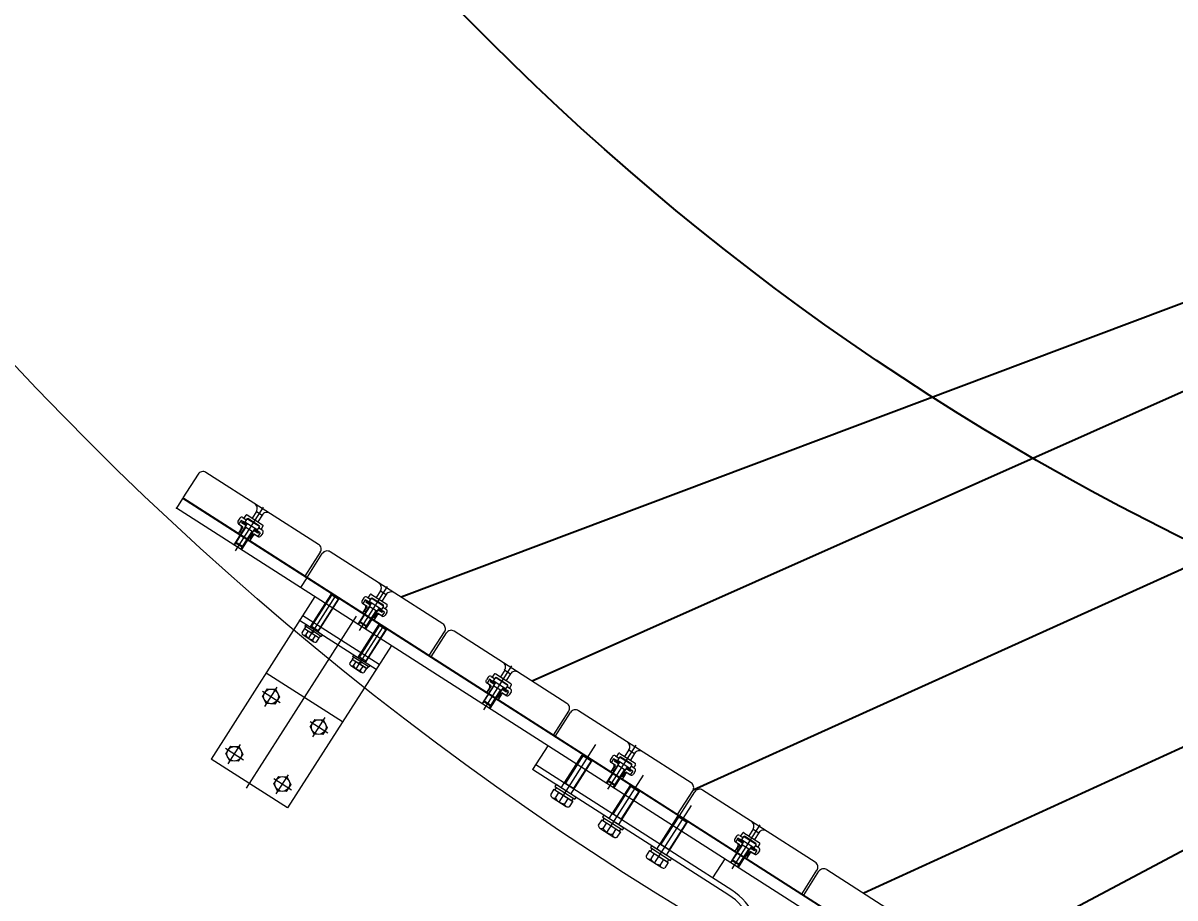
# Model space of a CAD drawing. Header units: millimetres. Extents: x -4562 to 17216, y -5211 to 6025.
# Drawn here: x -2039 to -1023, y -2381 to -1610 of the extents above; entities that cross this region are included whole.
import ezdxf
from ezdxf.lldxf.tags import DXFTag

# ---------------------------------------------------------------- set-up
doc = ezdxf.new("R2010")
doc.units = ezdxf.units.MM
for name, color, linetype in [('C', 1, 'CENTER'), ('cl', 2, 'CENTER'), ('D', 6, 'HIDDEN'), ('pl', 6, 'PHANTOM'), ('도면층7', 7, 'Continuous')]:
    doc.layers.add(name, color=color, linetype=linetype)
doc.styles.add('s', font='romans.shx', dxfattribs={"width": 0.75, "oblique": 10, "bigfont": 'whgtxt.shx'})
tags = doc.linetypes.add('CENTER', pattern=[50.8, 31.75, -6.35, 6.35, -6.35]).pattern_tags.tags
tags[10:11] = [DXFTag(74, 4), DXFTag(75, 0), DXFTag(340, '0'), DXFTag(46, 1.0), DXFTag(50, 0.0), DXFTag(44, 0.0), DXFTag(45, 0.0)]
tags[8:9] = [DXFTag(74, 4), DXFTag(75, 0), DXFTag(340, '0'), DXFTag(46, 1.0), DXFTag(50, 0.0), DXFTag(44, 0.0), DXFTag(45, 0.0)]
tags[6:7] = [DXFTag(74, 4), DXFTag(75, 0), DXFTag(340, '0'), DXFTag(46, 1.0), DXFTag(50, 0.0), DXFTag(44, 0.0), DXFTag(45, 0.0)]
tags[4:5] = [DXFTag(74, 4), DXFTag(75, 0), DXFTag(340, '0'), DXFTag(46, 1.0), DXFTag(50, 0.0), DXFTag(44, 0.0), DXFTag(45, 0.0)]
tags = doc.linetypes.add('HIDDEN', pattern=[3, 2, -1]).pattern_tags.tags
tags[6:7] = [DXFTag(74, 4), DXFTag(75, 0), DXFTag(340, '0'), DXFTag(46, 1.0), DXFTag(50, 0.0), DXFTag(44, 0.0), DXFTag(45, 0.0)]
tags[4:5] = [DXFTag(74, 4), DXFTag(75, 0), DXFTag(340, '0'), DXFTag(46, 1.0), DXFTag(50, 0.0), DXFTag(44, 0.0), DXFTag(45, 0.0)]
tags = doc.linetypes.add('PHANTOM', pattern=[17.5, 10, -1.5, 1.5, -1.5, 1.5, -1.5]).pattern_tags.tags
tags[14:15] = [DXFTag(74, 4), DXFTag(75, 0), DXFTag(340, '0'), DXFTag(46, 1.0), DXFTag(50, 0.0), DXFTag(44, 0.0), DXFTag(45, 0.0)]
tags[12:13] = [DXFTag(74, 4), DXFTag(75, 0), DXFTag(340, '0'), DXFTag(46, 1.0), DXFTag(50, 0.0), DXFTag(44, 0.0), DXFTag(45, 0.0)]
tags[10:11] = [DXFTag(74, 4), DXFTag(75, 0), DXFTag(340, '0'), DXFTag(46, 1.0), DXFTag(50, 0.0), DXFTag(44, 0.0), DXFTag(45, 0.0)]
tags[8:9] = [DXFTag(74, 4), DXFTag(75, 0), DXFTag(340, '0'), DXFTag(46, 1.0), DXFTag(50, 0.0), DXFTag(44, 0.0), DXFTag(45, 0.0)]
tags[6:7] = [DXFTag(74, 4), DXFTag(75, 0), DXFTag(340, '0'), DXFTag(46, 1.0), DXFTag(50, 0.0), DXFTag(44, 0.0), DXFTag(45, 0.0)]
tags[4:5] = [DXFTag(74, 4), DXFTag(75, 0), DXFTag(340, '0'), DXFTag(46, 1.0), DXFTag(50, 0.0), DXFTag(44, 0.0), DXFTag(45, 0.0)]
doc.dimstyles.new('AM_ISO$2', dxfattribs={"dimtxt": 3, "dimasz": 2.5, "dimexe": 1, "dimexo": 1, "dimgap": 1, "dimtad": 1, "dimdsep": 46, "dimtxsty": 's', "dimcen": 0, "dimclrd": 4, "dimclre": 4, "dimclrt": 3, "dimazin": 2, "dimtp": 0.1, "dimtm": 0.1, "dimtfac": 0.71, "dimtmove": 0, "dimatfit": 3, "dimfxl": 1, "dimlwd": 25, "dimlwe": 25, "dimarcsym": 0})

# ---------------------------------------------------------------- blocks, each defined once
blk = doc.blocks.new('NBI-shield')
at = {"color": 2, "linetype": 'Continuous', "lineweight": 0}
for p, q in [((-1884.4, -2007.4), (-1897.8, -2028.4)), ((-1778.1, -2069.4), (-1877.5, -2005.8)), ((-1898.1, -2028.9), (-1903.5, -2037.3)), ((-1137.4, -2515.4), (-1898.1, -2028.9)), ((-1135.4, -2516), (-1897.8, -2028.4)), ((-1142.8, -2523.8), (-1903.5, -2037.3)), ((-1790, -2097.4), (-1776.5, -2076.3)), ((-1788.3, -2098.5), (-1774.9, -2077.4)), ((-1668.5, -2139.5), (-1767.9, -2075.9)), ((-1788.6, -2098.9), (-1794, -2107.3)), ((-1781.3, -2115.4), (-1872.9, -2258.6)), ((-1724.7, -2175.3), (-1792.1, -2132.2)), ((-1727.4, -2179.6), (-1794.8, -2136.5)), ((-1680.5, -2167.4), (-1667, -2146.4)), ((-1678.8, -2168.5), (-1665.3, -2147.4)), ((-1559, -2209.5), (-1658.4, -2145.9)), ((-1713.9, -2158.5), (-1805.5, -2301.7)), ((-1757.1, -2225.9), (-1824.4, -2182.8)), ((-1823.6, -2196.8), (-1827.6, -2203.1)), ((-1824.2, -2209.7), (-1827.6, -2203.1)), ((-1823.6, -2196.8), (-1816.1, -2197.1)), ((-1812.6, -2203.8), (-1816.7, -2210.1)), ((-1816.1, -2197.1), (-1812.6, -2203.8)), ((-1816.7, -2210.1), (-1824.2, -2209.7)), ((-1781.5, -2223.7), (-1785.5, -2230)), ((-1781.5, -2223.7), (-1774, -2224)), ((-1774, -2224), (-1770.5, -2230.7)), ((-1571, -2237.5), (-1557.5, -2216.4)), ((-1569.3, -2238.6), (-1555.8, -2217.5)), ((-1449.5, -2279.5), (-1548.9, -2216)), ((-1782, -2236.7), (-1785.5, -2230)), ((-1770.5, -2230.7), (-1774.5, -2237)), ((-1774.5, -2237), (-1782, -2236.7)), ((-1855.9, -2247.3), (-1859.9, -2253.6)), ((-1856.5, -2260.3), (-1859.9, -2253.6)), ((-1855.9, -2247.3), (-1848.4, -2247.6)), ((-1845, -2254.3), (-1849, -2260.6)), ((-1848.4, -2247.6), (-1845, -2254.3)), ((-1575.8, -2246.9), (-1589.3, -2267.9)), ((-1805.5, -2301.7), (-1872.9, -2258.6)), ((-1849, -2260.6), (-1856.5, -2260.3)), ((-1413.7, -2374.3), (-1586.6, -2263.7)), ((-1813.6, -2273.9), (-1817.6, -2280.2)), ((-1813.6, -2273.9), (-1806.1, -2274.3)), ((-1806.1, -2274.3), (-1802.6, -2280.9)), ((-1416.4, -2378.5), (-1589.3, -2267.9)), ((-1814.2, -2286.9), (-1817.6, -2280.2)), ((-1802.6, -2280.9), (-1806.7, -2287.2)), ((-1570.5, -2285.3), (-1573.5, -2290.1)), ((-1570.5, -2285.3), (-1553.9, -2295.8)), ((-1568.6, -2281.1), (-1569.7, -2282.8)), ((-1569.7, -2282.8), (-1552, -2294.1)), ((-1568.3, -2283.7), (-1569.6, -2285.8)), ((-1569.6, -2285.8), (-1554.8, -2295.3)), ((-1550.9, -2292.4), (-1568.6, -2281.1)), ((-1340, -2349.6), (-1439.4, -2286)), ((-1806.7, -2287.2), (-1814.2, -2286.9)), ((-1572.2, -2292.5), (-1559.8, -2300.4)), ((-1566.3, -2287.9), (-1569.4, -2292.7)), ((-1558.1, -2293.2), (-1561.2, -2298)), ((-1553.9, -2295.8), (-1557, -2300.7)), ((-1554.8, -2295.3), (-1553.4, -2293.2)), ((-1552, -2294.1), (-1550.9, -2292.4)), ((-1461.5, -2307.5), (-1448, -2286.5)), ((-1459.8, -2308.6), (-1446.3, -2287.5)), ((-1528.3, -2312.2), (-1531.4, -2317)), ((-1528.3, -2312.2), (-1511.8, -2322.8)), ((-1526.5, -2308.1), (-1527.6, -2309.7)), ((-1527.6, -2309.7), (-1509.9, -2321.1)), ((-1526.1, -2310.7), (-1527.5, -2312.8)), ((-1527.5, -2312.8), (-1512.7, -2322.2)), ((-1524.2, -2314.9), (-1527.3, -2319.7)), ((-1508.8, -2319.4), (-1526.5, -2308.1)), ((-1530, -2319.4), (-1517.7, -2327.4)), ((-1515.9, -2320.1), (-1519, -2325)), ((-1511.8, -2322.8), (-1514.9, -2327.6)), ((-1512.7, -2322.2), (-1511.3, -2320.1)), ((-1509.9, -2321.1), (-1508.8, -2319.4)), ((-1484.4, -2335), (-1485.4, -2336.7)), ((-1485.4, -2336.7), (-1467.8, -2348)), ((-1466.7, -2346.3), (-1484.4, -2335)), ((-1486.2, -2339.2), (-1489.3, -2344)), ((-1487.9, -2346.4), (-1475.5, -2354.3)), ((-1486.2, -2339.2), (-1469.7, -2349.7)), ((-1484, -2337.6), (-1485.4, -2339.7)), ((-1485.4, -2339.7), (-1470.5, -2349.2)), ((-1482.1, -2341.8), (-1485.2, -2346.6)), ((-1467.8, -2348), (-1466.7, -2346.3)), ((-1419.9, -2346.5), (-1430.7, -2363.4)), ((-1473.8, -2347.1), (-1476.9, -2351.9)), ((-1469.7, -2349.7), (-1472.8, -2354.5)), ((-1470.5, -2349.2), (-1469.2, -2347.1)), ((-1351.9, -2377.6), (-1338.5, -2356.5)), ((-1329.9, -2356.1), (-1230.5, -2419.6)), ((-1350.2, -2378.6), (-1336.8, -2357.6))]:
    blk.add_line(p, q, dxfattribs=at)
at = {"color": 2, "linetype": 'CENTER', "lineweight": 0}
for p, q in [((-1827, -2036.4), (-1851.7, -2075.1)), ((-1717.5, -2106.4), (-1742.2, -2145.2)), ((-1787.1, -2152.2), (-1763.3, -2115.1)), ((-1745, -2132.7), (-1841.9, -2284.4)), ((-1745, -2179.1), (-1721.2, -2142)), ((-1607.9, -2176.5), (-1632.7, -2215.2)), ((-1827.7, -2198.6), (-1812, -2208.6)), ((-1814.9, -2195.2), (-1825.7, -2212.2)), ((-1772.7, -2222.1), (-1783.6, -2239.1)), ((-1785.6, -2225.5), (-1769.9, -2235.6)), ((-1860.1, -2249.1), (-1844.3, -2259.2)), ((-1847.2, -2245.8), (-1858.1, -2262.7)), ((-1566, -2296.5), (-1533.6, -2245.8)), ((-1498.4, -2246.5), (-1523.2, -2285.2)), ((-1817.7, -2275.7), (-1802, -2285.8)), ((-1804.9, -2272.4), (-1815.7, -2289.4)), ((-1523.8, -2323.4), (-1491.4, -2272.7)), ((-1481.7, -2350.3), (-1449.3, -2299.7)), ((-1388.9, -2316.6), (-1413.7, -2355.3))]:
    blk.add_line(p, q, dxfattribs=at)
at = {"color": 2, "linetype": 'HIDDEN', "lineweight": 0}
for p, q in [((-1833, -2040.2), (-1836.8, -2046.1)), ((-1833, -2040.2), (-1827.9, -2043.5)), ((-1841, -2051), (-1853, -2069.6)), ((-1847.6, -2046.3), (-1849.2, -2048.9)), ((-1846.4, -2048.3), (-1848.6, -2051.6)), ((-1844.8, -2054.1), (-1848.6, -2051.6)), ((-1846.5, -2053), (-1848.6, -2051.6)), ((-1845.2, -2049.1), (-1846.4, -2048.3)), ((-1845.2, -2049.1), (-1846, -2050.3)), ((-1842.2, -2052.8), (-1846, -2050.3)), ((-1845, -2049.7), (-1845.4, -2050.2)), ((-1842.3, -2052.7), (-1845.4, -2050.2)), ((-1845, -2049.7), (-1844.7, -2049.2)), ((-1842, -2052.2), (-1845, -2049.7)), ((-1841.5, -2051.4), (-1845, -2049.7)), ((-1844.8, -2045.7), (-1841.9, -2047.6)), ((-1841.2, -2050.9), (-1844.7, -2049.2)), ((-1842.3, -2043.7), (-1844, -2046.3)), ((-1841.3, -2046.7), (-1843.2, -2049.6)), ((-1832.2, -2056.6), (-1843.2, -2049.6)), ((-1832.2, -2056.6), (-1843.2, -2049.6)), ((-1843.1, -2052.2), (-1843, -2052.2)), ((-1842, -2052.2), (-1842.3, -2052.7)), ((-1841.9, -2052.2), (-1842, -2052.2)), ((-1841.5, -2051.4), (-1841.1, -2050.9)), ((-1841.4, -2051.5), (-1841.5, -2051.4)), ((-1841.3, -2046.7), (-1840.6, -2046.5)), ((-1830.3, -2053.7), (-1841.3, -2046.7)), ((-1841.1, -2051), (-1841.2, -2050.9)), ((-1841, -2043.4), (-1827.5, -2052.1)), ((-1830.5, -2053), (-1840.6, -2046.5)), ((-1827.9, -2043.5), (-1831.7, -2049.4)), ((-1852.4, -2069.9), (-1842.4, -2054.3)), ((-1846.3, -2055.5), (-1849, -2059.7)), ((-1844.8, -2054.1), (-1847.5, -2058.3)), ((-1846.2, -2059.1), (-1847.5, -2058.3)), ((-1846.7, -2073.6), (-1836.7, -2057.9)), ((-1834.3, -2055.3), (-1846.2, -2073.9)), ((-1842.4, -2054.3), (-1842.6, -2053.4)), ((-1836.7, -2057.9), (-1842.4, -2054.3)), ((-1842.2, -2052.7), (-1842.3, -2052.7)), ((-1836.2, -2061.9), (-1838.9, -2066.1)), ((-1838.2, -2064.2), (-1835.5, -2060)), ((-1835.9, -2057.7), (-1836.7, -2057.9)), ((-1835.3, -2057.1), (-1835.5, -2057.1)), ((-1831.7, -2062.4), (-1835.5, -2060)), ((-1835, -2056.6), (-1835.4, -2057.1)), ((-1831.6, -2059.5), (-1835.4, -2057.1)), ((-1835.3, -2057.1), (-1831.8, -2058.9)), ((-1835, -2056.6), (-1835.1, -2056.5)), ((-1835, -2056.6), (-1831.5, -2058.3)), ((-1834.6, -2055.8), (-1834.2, -2055.3)), ((-1834.6, -2055.8), (-1834.6, -2055.8)), ((-1834.6, -2055.8), (-1831.5, -2058.3)), ((-1834.6, -2057.6), (-1834.5, -2057.7)), ((-1834.2, -2055.4), (-1834.3, -2055.3)), ((-1834.2, -2055.4), (-1831.1, -2057.9)), ((-1833.8, -2061.1), (-1831.7, -2062.4)), ((-1830.3, -2053.7), (-1832.2, -2056.6)), ((-1831.5, -2058.3), (-1831.8, -2058.9)), ((-1829.6, -2059), (-1831.7, -2062.4)), ((-1830.8, -2058.2), (-1831.6, -2059.5)), ((-1831.5, -2058.3), (-1831.1, -2057.9)), ((-1830.9, -2054.6), (-1828, -2056.5)), ((-1829.6, -2059), (-1830.8, -2058.2)), ((-1830.3, -2053.7), (-1830.5, -2053)), ((-1827.4, -2059.3), (-1829, -2061.8)), ((-1827.2, -2053.4), (-1828.8, -2056)), ((-1844.7, -2071.6), (-1851.5, -2067.3)), ((-1851.3, -2068.2), (-1851.5, -2067.3)), ((-1845.6, -2071.8), (-1851.3, -2068.2)), ((-1845.6, -2071.8), (-1851.3, -2068.2)), ((-1844.7, -2071.6), (-1845.6, -2071.8)), ((-1838.2, -2064.2), (-1839.5, -2063.4)), ((-1766.2, -2113.2), (-1784.3, -2141.5)), ((-1767, -2113.4), (-1766.2, -2113.2)), ((-1766.2, -2113.2), (-1760.5, -2116.9)), ((-1723.5, -2110.3), (-1727.2, -2116.2)), ((-1723.5, -2110.3), (-1718.4, -2113.5)), ((-1785.5, -2142.4), (-1767, -2113.4)), ((-1778.8, -2146.7), (-1760.3, -2117.7)), ((-1760.5, -2116.9), (-1778.6, -2145.2)), ((-1767, -2113.4), (-1760.3, -2117.7)), ((-1760.5, -2116.9), (-1760.3, -2117.7)), ((-1731.5, -2121), (-1743.4, -2139.6)), ((-1738.1, -2116.4), (-1739.7, -2118.9)), ((-1736.9, -2118.3), (-1739.1, -2121.7)), ((-1737, -2123), (-1739.1, -2121.7)), ((-1735.3, -2124.1), (-1739.1, -2121.7)), ((-1735.6, -2119.1), (-1736.9, -2118.3)), ((-1735.6, -2119.1), (-1736.5, -2120.4)), ((-1732.7, -2122.8), (-1736.5, -2120.4)), ((-1735.5, -2119.7), (-1735.9, -2120.2)), ((-1732.8, -2122.7), (-1735.9, -2120.2)), ((-1735.5, -2119.7), (-1735.2, -2119.2)), ((-1732.4, -2122.2), (-1735.5, -2119.7)), ((-1732, -2121.5), (-1735.5, -2119.7)), ((-1735.3, -2115.8), (-1732.3, -2117.7)), ((-1731.7, -2120.9), (-1735.2, -2119.2)), ((-1732.8, -2113.8), (-1734.4, -2116.3)), ((-1731.7, -2116.7), (-1733.6, -2119.7)), ((-1722.7, -2126.7), (-1733.6, -2119.7)), ((-1722.7, -2126.7), (-1733.6, -2119.7)), ((-1733.6, -2122.2), (-1733.5, -2122.3)), ((-1732.9, -2124.3), (-1733.1, -2123.4)), ((-1732.4, -2122.2), (-1732.8, -2122.7)), ((-1732.7, -2122.8), (-1732.8, -2122.7)), ((-1732.4, -2122.3), (-1732.4, -2122.2)), ((-1732, -2121.5), (-1731.6, -2121)), ((-1731.9, -2121.5), (-1732, -2121.5)), ((-1731.7, -2116.7), (-1731.1, -2116.6)), ((-1720.8, -2123.7), (-1731.7, -2116.7)), ((-1731.5, -2121), (-1731.7, -2120.9)), ((-1731.4, -2113.5), (-1718, -2122.1)), ((-1720.9, -2123), (-1731.1, -2116.6)), ((-1718.4, -2113.5), (-1722.2, -2119.4)), ((-1720.8, -2123.7), (-1720.9, -2123)), ((-1717.7, -2123.5), (-1719.3, -2126)), ((-1742.9, -2140), (-1732.9, -2124.3)), ((-1736.8, -2125.5), (-1739.5, -2129.7)), ((-1735.3, -2124.1), (-1738, -2128.3)), ((-1736.7, -2129.1), (-1738, -2128.3)), ((-1737.2, -2143.6), (-1727.2, -2127.9)), ((-1724.8, -2125.3), (-1736.7, -2144)), ((-1727.2, -2127.9), (-1732.9, -2124.3)), ((-1728.7, -2134.2), (-1730, -2133.4)), ((-1726.7, -2132), (-1729.4, -2136.2)), ((-1728.7, -2134.2), (-1726, -2130)), ((-1726.3, -2127.8), (-1727.2, -2127.9)), ((-1722.2, -2132.4), (-1726, -2130)), ((-1725.5, -2126.6), (-1725.9, -2127.1)), ((-1725.8, -2127.2), (-1725.9, -2127.1)), ((-1722.1, -2129.5), (-1725.9, -2127.1)), ((-1725.8, -2127.2), (-1722.2, -2128.9)), ((-1725.5, -2126.6), (-1725.6, -2126.6)), ((-1725.5, -2126.6), (-1722, -2128.4)), ((-1725, -2125.9), (-1725.1, -2125.8)), ((-1725.1, -2127.6), (-1725, -2127.7)), ((-1725, -2125.9), (-1724.7, -2125.4)), ((-1725, -2125.9), (-1722, -2128.4)), ((-1724.7, -2125.4), (-1724.8, -2125.3)), ((-1724.7, -2125.4), (-1721.6, -2127.9)), ((-1724.3, -2131.1), (-1722.2, -2132.4)), ((-1720.8, -2123.7), (-1722.7, -2126.7)), ((-1722, -2128.4), (-1722.3, -2128.9)), ((-1720.1, -2129.1), (-1722.2, -2132.4)), ((-1721.3, -2128.3), (-1722.1, -2129.5)), ((-1722, -2128.4), (-1721.6, -2127.9)), ((-1721.4, -2124.7), (-1718.4, -2126.5)), ((-1720.1, -2129.1), (-1721.3, -2128.3)), ((-1717.8, -2129.3), (-1719.4, -2131.8)), ((-1790.4, -2143.5), (-1792.9, -2147.3)), ((-1789.5, -2141.7), (-1790.6, -2143.4)), ((-1790.6, -2143.4), (-1777.6, -2151.7)), ((-1789.3, -2140), (-1790.2, -2141.3)), ((-1789.5, -2141.7), (-1790.2, -2141.3)), ((-1776.6, -2150), (-1789.5, -2141.7)), ((-1775, -2149.1), (-1789.3, -2140)), ((-1785.1, -2141.7), (-1784.3, -2141.5)), ((-1784.3, -2141.5), (-1778.6, -2145.2)), ((-1743.4, -2169.3), (-1724.9, -2140.4)), ((-1724, -2140.2), (-1742.1, -2168.5)), ((-1735.2, -2141.7), (-1742, -2137.3)), ((-1741.8, -2138.2), (-1742, -2137.3)), ((-1736.1, -2141.8), (-1741.8, -2138.2)), ((-1736.1, -2141.8), (-1741.8, -2138.2)), ((-1735.2, -2141.7), (-1736.1, -2141.8)), ((-1724.9, -2140.4), (-1724, -2140.2)), ((-1724.9, -2140.4), (-1718.2, -2144.7)), ((-1724, -2140.2), (-1718.4, -2143.8)), ((-1791.8, -2149.2), (-1782.3, -2155.2)), ((-1787.3, -2145.6), (-1789.7, -2149.4)), ((-1789.6, -2144.1), (-1778.6, -2151.1)), ((-1789.6, -2144.1), (-1778.6, -2151.1)), ((-1785.1, -2146.9), (-1783, -2145.9)), ((-1784.1, -2147.6), (-1782, -2146.5)), ((-1781, -2149.6), (-1783.4, -2153.4)), ((-1777.8, -2151.6), (-1780.2, -2155.4)), ((-1778.6, -2145.2), (-1778.4, -2146)), ((-1776.6, -2150), (-1777.6, -2151.7)), ((-1776.6, -2150), (-1775.9, -2150.5)), ((-1775, -2149.1), (-1775.9, -2150.5)), ((-1736.7, -2173.6), (-1718.2, -2144.7)), ((-1718.4, -2143.8), (-1736.5, -2172.1)), ((-1718.4, -2143.8), (-1718.2, -2144.7)), ((-1748.3, -2170.5), (-1750.7, -2174.3)), ((-1747.4, -2168.7), (-1748.5, -2170.4)), ((-1748.5, -2170.4), (-1735.5, -2178.7)), ((-1747.2, -2166.9), (-1748.1, -2168.2)), ((-1747.4, -2168.7), (-1748.1, -2168.2)), ((-1745.2, -2172.5), (-1747.6, -2176.3)), ((-1747.5, -2171), (-1736.5, -2178)), ((-1747.5, -2171), (-1736.5, -2178)), ((-1734.4, -2177), (-1747.4, -2168.7)), ((-1732.9, -2176.1), (-1747.2, -2166.9)), ((-1743, -2168.7), (-1742.1, -2168.5)), ((-1743, -2173.9), (-1740.9, -2172.8)), ((-1742.1, -2168.5), (-1736.5, -2172.1)), ((-1742, -2174.5), (-1739.9, -2173.5)), ((-1736.5, -2172.1), (-1736.3, -2173)), ((-1749.7, -2176.1), (-1740.2, -2182.2)), ((-1738.8, -2176.5), (-1741.3, -2180.3)), ((-1735.7, -2178.6), (-1738.1, -2182.4)), ((-1734.4, -2177), (-1735.5, -2178.7)), ((-1734.4, -2177), (-1733.8, -2177.4)), ((-1732.9, -2176.1), (-1733.8, -2177.4)), ((-1623.3, -2183.8), (-1624.9, -2186.3)), ((-1621.9, -2183.5), (-1608.5, -2192.1)), ((-1613.9, -2180.3), (-1617.7, -2186.2)), ((-1613.9, -2180.3), (-1608.9, -2183.5)), ((-1608.9, -2183.5), (-1612.7, -2189.4)), ((-1622, -2191.1), (-1633.9, -2209.7)), ((-1633.4, -2210), (-1623.4, -2194.3)), ((-1628.5, -2186.4), (-1630.1, -2188.9)), ((-1627.4, -2188.3), (-1629.5, -2191.7)), ((-1627.4, -2193.1), (-1629.5, -2191.7)), ((-1625.8, -2194.1), (-1629.5, -2191.7)), ((-1625.8, -2194.1), (-1628.4, -2198.3)), ((-1626.1, -2189.1), (-1627.4, -2188.3)), ((-1626.1, -2189.1), (-1626.9, -2190.4)), ((-1623.1, -2192.8), (-1626.9, -2190.4)), ((-1626, -2189.8), (-1626.3, -2190.2)), ((-1623.3, -2192.7), (-1626.3, -2190.2)), ((-1626, -2189.8), (-1625.7, -2189.2)), ((-1622.9, -2192.3), (-1626, -2189.8)), ((-1622.4, -2191.5), (-1626, -2189.8)), ((-1625.8, -2185.8), (-1622.8, -2187.7)), ((-1622.1, -2191), (-1625.7, -2189.2)), ((-1622.2, -2186.8), (-1624.1, -2189.7)), ((-1613.2, -2196.7), (-1624.1, -2189.7)), ((-1613.2, -2196.7), (-1624.1, -2189.7)), ((-1624.1, -2192.2), (-1624, -2192.3)), ((-1623.4, -2194.3), (-1623.6, -2193.5)), ((-1617.7, -2198), (-1623.4, -2194.3)), ((-1623.2, -2192.8), (-1623.3, -2192.7)), ((-1622.9, -2192.3), (-1623.2, -2192.8)), ((-1622.8, -2192.3), (-1622.9, -2192.3)), ((-1622.4, -2191.5), (-1622.1, -2191)), ((-1622.3, -2191.6), (-1622.4, -2191.5)), ((-1622.2, -2186.8), (-1621.5, -2186.6)), ((-1611.3, -2193.8), (-1622.2, -2186.8)), ((-1622, -2191.1), (-1622.1, -2191)), ((-1611.4, -2193.1), (-1621.5, -2186.6)), ((-1611.3, -2193.8), (-1613.2, -2196.7)), ((-1611.3, -2193.8), (-1611.4, -2193.1)), ((-1608.1, -2193.5), (-1609.8, -2196)), ((-1627.2, -2195.5), (-1629.9, -2199.8)), ((-1627.2, -2199.2), (-1628.4, -2198.3)), ((-1627.7, -2213.7), (-1617.7, -2198)), ((-1615.3, -2195.4), (-1627.2, -2214)), ((-1619.2, -2204.3), (-1620.4, -2203.5)), ((-1617.1, -2202), (-1619.8, -2206.2)), ((-1619.2, -2204.3), (-1616.5, -2200.1)), ((-1616.8, -2197.8), (-1617.7, -2198)), ((-1612.7, -2202.5), (-1616.5, -2200.1)), ((-1616.3, -2197.2), (-1616.4, -2197.1)), ((-1612.6, -2199.6), (-1616.4, -2197.1)), ((-1616, -2196.7), (-1616.3, -2197.2)), ((-1616.3, -2197.2), (-1612.7, -2199)), ((-1616, -2196.7), (-1616.1, -2196.6)), ((-1616, -2196.7), (-1612.5, -2198.4)), ((-1615.5, -2195.9), (-1615.6, -2195.9)), ((-1615.6, -2197.7), (-1615.5, -2197.7)), ((-1615.5, -2195.9), (-1615.2, -2195.4)), ((-1615.5, -2195.9), (-1612.5, -2198.4)), ((-1615.2, -2195.4), (-1615.3, -2195.4)), ((-1615.2, -2195.4), (-1612.1, -2197.9)), ((-1614.8, -2201.1), (-1612.7, -2202.5)), ((-1612.5, -2198.4), (-1612.7, -2198.9)), ((-1610.5, -2199.1), (-1612.7, -2202.5)), ((-1611.8, -2198.3), (-1612.6, -2199.6)), ((-1612.5, -2198.4), (-1612.1, -2197.9)), ((-1611.9, -2194.7), (-1608.9, -2196.6)), ((-1610.5, -2199.1), (-1611.8, -2198.3)), ((-1608.3, -2199.3), (-1609.9, -2201.9)), ((-1625.7, -2211.7), (-1632.4, -2207.4)), ((-1632.3, -2208.2), (-1632.4, -2207.4)), ((-1626.6, -2211.9), (-1632.3, -2208.2)), ((-1625.7, -2211.7), (-1626.6, -2211.9)), ((-1564, -2284.1), (-1545.5, -2255.2)), ((-1544.5, -2255), (-1560.4, -2279.9)), ((-1545.5, -2255.2), (-1544.5, -2255)), ((-1545.5, -2255.2), (-1537.1, -2260.6)), ((-1544.5, -2255), (-1537.3, -2259.6)), ((-1513.8, -2253.9), (-1515.4, -2256.4)), ((-1512.4, -2253.6), (-1498.9, -2262.2)), ((-1504.4, -2250.4), (-1508.2, -2256.3)), ((-1504.4, -2250.4), (-1499.4, -2253.6)), ((-1499.4, -2253.6), (-1503.1, -2259.5)), ((-1555.6, -2289.5), (-1537.1, -2260.6)), ((-1537.3, -2259.6), (-1553.2, -2284.4)), ((-1537.3, -2259.6), (-1537.1, -2260.6)), ((-1512.5, -2261.1), (-1524.4, -2279.7)), ((-1523.9, -2280.1), (-1513.8, -2264.4)), ((-1519, -2256.5), (-1520.6, -2259)), ((-1517.7, -2265.6), (-1520.4, -2269.8)), ((-1517.9, -2258.4), (-1520, -2261.7)), ((-1517.9, -2263.1), (-1520, -2261.7)), ((-1516.2, -2264.2), (-1520, -2261.7)), ((-1516.2, -2264.2), (-1518.9, -2268.4)), ((-1516.6, -2259.2), (-1517.9, -2258.4)), ((-1505.8, -2265.4), (-1517.7, -2284)), ((-1516.6, -2259.2), (-1517.4, -2260.4)), ((-1513.6, -2262.9), (-1517.4, -2260.4)), ((-1516.4, -2259.8), (-1516.8, -2260.3)), ((-1513.8, -2262.8), (-1516.8, -2260.3)), ((-1516.4, -2259.8), (-1516.2, -2259.3)), ((-1513.4, -2262.3), (-1516.4, -2259.8)), ((-1512.9, -2261.5), (-1516.4, -2259.8)), ((-1516.3, -2255.8), (-1513.3, -2257.7)), ((-1512.6, -2261), (-1516.2, -2259.3)), ((-1512.7, -2256.8), (-1514.6, -2259.8)), ((-1503.6, -2266.8), (-1514.6, -2259.8)), ((-1503.6, -2266.8), (-1514.6, -2259.8)), ((-1514.5, -2262.3), (-1514.5, -2262.3)), ((-1513.8, -2264.4), (-1514, -2263.5)), ((-1513.6, -2262.9), (-1513.8, -2262.8)), ((-1508.2, -2268), (-1513.8, -2264.4)), ((-1513.4, -2262.3), (-1513.7, -2262.8)), ((-1513.3, -2262.4), (-1513.4, -2262.3)), ((-1512.9, -2261.5), (-1512.6, -2261)), ((-1512.8, -2261.6), (-1512.9, -2261.5)), ((-1512.7, -2256.8), (-1512, -2256.7)), ((-1501.8, -2263.8), (-1512.7, -2256.8)), ((-1512.5, -2261.1), (-1512.6, -2261)), ((-1501.9, -2263.1), (-1512, -2256.7)), ((-1506, -2266), (-1505.7, -2265.5)), ((-1505.7, -2265.5), (-1505.8, -2265.4)), ((-1505.7, -2265.5), (-1502.6, -2268)), ((-1501.8, -2263.8), (-1503.6, -2266.8)), ((-1502.4, -2264.7), (-1499.4, -2266.6)), ((-1501.8, -2263.8), (-1501.9, -2263.1)), ((-1498.6, -2263.6), (-1500.2, -2266.1)), ((-1517.7, -2269.2), (-1518.9, -2268.4)), ((-1518.2, -2283.7), (-1508.2, -2268)), ((-1509.7, -2274.3), (-1510.9, -2273.5)), ((-1507.6, -2272.1), (-1510.3, -2276.3)), ((-1509.7, -2274.3), (-1507, -2270.1)), ((-1507.3, -2267.8), (-1508.2, -2268)), ((-1503.2, -2272.5), (-1507, -2270.1)), ((-1506.8, -2267.2), (-1506.9, -2267.2)), ((-1503.1, -2269.6), (-1506.9, -2267.2)), ((-1506.5, -2266.7), (-1506.8, -2267.2)), ((-1506.8, -2267.3), (-1503.2, -2269)), ((-1506.5, -2266.7), (-1506.6, -2266.7)), ((-1506.5, -2266.7), (-1503, -2268.4)), ((-1506, -2266), (-1506.1, -2265.9)), ((-1506, -2266), (-1503, -2268.4)), ((-1506, -2267.7), (-1506, -2267.8)), ((-1505.3, -2271.2), (-1503.2, -2272.5)), ((-1503, -2268.4), (-1503.2, -2269)), ((-1501, -2269.2), (-1503.2, -2272.5)), ((-1502.3, -2268.3), (-1503.1, -2269.6)), ((-1503, -2268.4), (-1502.6, -2268)), ((-1501, -2269.2), (-1502.3, -2268.3)), ((-1498.8, -2269.4), (-1500.4, -2271.9)), ((-1561.4, -2280.1), (-1560.4, -2279.9)), ((-1560.4, -2279.9), (-1553.2, -2284.4)), ((-1553.2, -2284.4), (-1553, -2285.5)), ((-1516.2, -2281.7), (-1522.9, -2277.4)), ((-1522.7, -2278.3), (-1522.9, -2277.4)), ((-1517.1, -2281.9), (-1522.7, -2278.3)), ((-1521.9, -2311), (-1503.4, -2282.2)), ((-1502.4, -2281.9), (-1518.3, -2306.8)), ((-1516.2, -2281.7), (-1517.1, -2281.9)), ((-1503.4, -2282.2), (-1502.4, -2281.9)), ((-1503.4, -2282.2), (-1495, -2287.6)), ((-1502.4, -2281.9), (-1495.2, -2286.5)), ((-1513.4, -2316.4), (-1495, -2287.6)), ((-1495.2, -2286.5), (-1511.1, -2311.4)), ((-1495.2, -2286.5), (-1495, -2287.6)), ((-1519.3, -2307), (-1518.3, -2306.8)), ((-1518.3, -2306.8), (-1511.1, -2311.4)), ((-1511.1, -2311.4), (-1510.9, -2312.4)), ((-1479.7, -2338), (-1461.3, -2309.1)), ((-1460.2, -2308.9), (-1476.1, -2333.7)), ((-1471.3, -2343.3), (-1452.9, -2314.5)), ((-1453.1, -2313.5), (-1469, -2338.3)), ((-1461.3, -2309.1), (-1460.2, -2308.9)), ((-1461.3, -2309.1), (-1452.9, -2314.5)), ((-1460.2, -2308.9), (-1453.1, -2313.5)), ((-1453.1, -2313.5), (-1452.9, -2314.5)), ((-1409.5, -2326.5), (-1411.1, -2329)), ((-1406.7, -2325.9), (-1403.8, -2327.8)), ((-1404.3, -2323.9), (-1405.9, -2326.4)), ((-1402.9, -2323.6), (-1389.4, -2332.2)), ((-1394.9, -2320.4), (-1398.7, -2326.3)), ((-1394.9, -2320.4), (-1389.9, -2323.6)), ((-1389.9, -2323.6), (-1393.6, -2329.5)), ((-1477.2, -2334), (-1476.1, -2333.7)), ((-1476.1, -2333.7), (-1469, -2338.3)), ((-1403, -2331.1), (-1414.9, -2349.8)), ((-1414.4, -2350.1), (-1404.3, -2334.4)), ((-1408.2, -2335.6), (-1410.9, -2339.8)), ((-1408.3, -2328.4), (-1410.5, -2331.8)), ((-1408.4, -2333.1), (-1410.5, -2331.8)), ((-1406.7, -2334.2), (-1410.5, -2331.8)), ((-1406.7, -2334.2), (-1409.4, -2338.4)), ((-1407.1, -2329.2), (-1408.3, -2328.4)), ((-1396.2, -2335.5), (-1408.1, -2354.1)), ((-1407.1, -2329.2), (-1407.9, -2330.5)), ((-1404.1, -2332.9), (-1407.9, -2330.5)), ((-1406.9, -2329.9), (-1407.3, -2330.3)), ((-1404.2, -2332.8), (-1407.3, -2330.3)), ((-1406.9, -2329.9), (-1406.7, -2329.3)), ((-1403.9, -2332.3), (-1406.9, -2329.9)), ((-1403.4, -2331.6), (-1406.9, -2329.9)), ((-1403.1, -2331.1), (-1406.7, -2329.3)), ((-1403.2, -2326.8), (-1405.1, -2329.8)), ((-1394.1, -2336.8), (-1405.1, -2329.8)), ((-1394.1, -2336.8), (-1405.1, -2329.8)), ((-1405, -2332.3), (-1404.9, -2332.4)), ((-1404.3, -2334.4), (-1404.5, -2333.6)), ((-1398.6, -2338.1), (-1404.3, -2334.4)), ((-1403.9, -2332.3), (-1404.2, -2332.8)), ((-1404.1, -2332.9), (-1404.2, -2332.8)), ((-1403.8, -2332.4), (-1403.9, -2332.3)), ((-1403.4, -2331.6), (-1403.1, -2331.1)), ((-1403.3, -2331.6), (-1403.4, -2331.6)), ((-1403.2, -2326.8), (-1402.5, -2326.7)), ((-1392.2, -2333.9), (-1403.2, -2326.8)), ((-1403, -2331.1), (-1403.1, -2331.1)), ((-1392.4, -2333.2), (-1402.5, -2326.7)), ((-1397, -2336.8), (-1397.3, -2337.3)), ((-1397, -2336.8), (-1397.1, -2336.7)), ((-1397, -2336.8), (-1393.4, -2338.5)), ((-1396.5, -2336), (-1396.6, -2335.9)), ((-1396.5, -2336), (-1396.2, -2335.5)), ((-1396.5, -2336), (-1393.4, -2338.5)), ((-1396.1, -2335.5), (-1396.2, -2335.4)), ((-1396.1, -2335.5), (-1393.1, -2338)), ((-1392.2, -2333.9), (-1394.1, -2336.8)), ((-1392.8, -2334.8), (-1389.9, -2336.7)), ((-1392.2, -2333.9), (-1392.4, -2333.2)), ((-1389.1, -2333.6), (-1390.7, -2336.1)), ((-1469, -2338.3), (-1468.8, -2339.3)), ((-1408.1, -2339.2), (-1409.4, -2338.4)), ((-1408.7, -2353.7), (-1398.6, -2338.1)), ((-1400.1, -2344.4), (-1401.4, -2343.5)), ((-1398.1, -2342.1), (-1400.8, -2346.3)), ((-1400.1, -2344.4), (-1397.4, -2340.1)), ((-1397.8, -2337.9), (-1398.6, -2338.1)), ((-1397.3, -2337.3), (-1397.4, -2337.2)), ((-1393.6, -2339.6), (-1397.4, -2337.2)), ((-1393.7, -2342.6), (-1397.4, -2340.1)), ((-1397.2, -2337.3), (-1393.7, -2339)), ((-1396.5, -2337.8), (-1396.4, -2337.8)), ((-1395.8, -2341.2), (-1393.7, -2342.6)), ((-1393.4, -2338.5), (-1393.7, -2339)), ((-1391.5, -2339.2), (-1393.7, -2342.6)), ((-1392.8, -2338.4), (-1393.6, -2339.6)), ((-1393.4, -2338.5), (-1393.1, -2338)), ((-1391.5, -2339.2), (-1392.8, -2338.4)), ((-1389.3, -2339.4), (-1390.9, -2342)), ((-1406.7, -2351.8), (-1413.4, -2347.5)), ((-1413.2, -2348.3), (-1413.4, -2347.5)), ((-1407.5, -2352), (-1413.2, -2348.3)), ((-1406.7, -2351.8), (-1407.5, -2352))]:
    blk.add_line(p, q, dxfattribs=at)
at = {"color": 2, "linetype": 'Continuous', "lineweight": 0}
for centre in [(-1820.1, -2203.4), (-1778, -2230.4), (-1852.4, -2254), (-1810.1, -2280.6)]:
    blk.add_circle(centre, 6.5, dxfattribs=at)
for centre, radius, start, end in [((-1880.2, -2010.1), 5, 57.4, 147.4), ((-1780.8, -2073.6), 5, 327.4, 57.4), ((-1770.6, -2080.1), 5, 57.4, 147.4), ((-1671.2, -2143.7), 5, 327.4, 57.4), ((-1661.1, -2150.1), 5, 57.4, 147.4), ((-1561.7, -2213.7), 5, 327.4, 57.4), ((-1551.6, -2220.2), 5, 57.4, 147.4), ((-1452.2, -2283.8), 5, 327.4, 57.4), ((-1442.1, -2290.2), 5, 57.4, 147.4), ((-1570.5, -2290), 2.99, 182.357, 292.443), ((-1560.6, -2288), 10, 208.1956, 266.6044), ((-1558.2, -2297.9), 2.99, 182.357, 292.443), ((-1528.4, -2316.9), 2.99, 182.357, 292.443), ((-1518.4, -2314.9), 10, 208.1956, 266.6044), ((-1516, -2324.8), 2.99, 182.357, 292.443), ((-1486.3, -2343.9), 2.99, 182.357, 292.443), ((-1476.3, -2341.9), 10, 208.1956, 266.6044), ((-1473.9, -2351.8), 2.99, 182.357, 292.443), ((-1342.7, -2353.8), 5, 327.4, 57.4), ((-1332.6, -2360.3), 5, 57.4, 147.4), ((-1443.3, -2420.6), 55, 285.4, 57.4), ((-1443.3, -2420.6), 50, 285.4, 57.4)]:
    blk.add_arc(centre, radius, start, end, dxfattribs=at)
at = {"color": 2, "linetype": 'HIDDEN', "lineweight": 0}
for centre, radius, start, end in [((-1837.2, -2037.5), 5, 327.4, 57.4), ((-1823.7, -2046.2), 5, 57.4, 147.4), ((-1847.5, -2049.9), 2, 147.4, 237.4), ((-1845.9, -2047.4), 2, 57.4, 147.4), ((-1841.5, -2044.3), 1, 57.4, 147.4), ((-1828, -2052.9), 1, 327.4, 57.4), ((-1848, -2054.4), 2, 327.4, 57.4), ((-1834.5, -2063), 2, 57.4, 147.4), ((-1830.7, -2060.7), 2, 237.4, 327.4), ((-1829, -2058.2), 2, 327.4, 57.4), ((-1732, -2114.3), 1, 57.4, 147.4), ((-1727.7, -2107.6), 5, 327.4, 57.4), ((-1714.2, -2116.2), 5, 57.4, 147.4), ((-1738, -2120), 2, 147.4, 237.4), ((-1736.4, -2117.5), 2, 57.4, 147.4), ((-1738.5, -2124.4), 2, 327.4, 57.4), ((-1718.5, -2122.9), 1, 327.4, 57.4), ((-1725, -2133), 2, 57.4, 147.4), ((-1721.1, -2130.8), 2, 237.4, 327.4), ((-1719.5, -2128.2), 2, 327.4, 57.4), ((-1790.6, -2147.2), 2.29, 182.357, 292.443), ((-1782.9, -2145.7), 7.69, 208.1956, 266.6044), ((-1781.1, -2153.3), 2.29, 182.357, 292.443), ((-1748.5, -2174.2), 2.29, 182.357, 292.443), ((-1618.2, -2177.6), 5, 327.4, 57.4), ((-1740.8, -2172.7), 7.69, 208.1956, 266.6044), ((-1739, -2180.2), 2.29, 182.357, 292.443), ((-1622.5, -2184.4), 1, 57.4, 147.4), ((-1604.7, -2186.2), 5, 57.4, 147.4), ((-1628.5, -2190), 2, 147.4, 237.4), ((-1626.8, -2187.5), 2, 57.4, 147.4), ((-1628.9, -2194.5), 2, 327.4, 57.4), ((-1609, -2193), 1, 327.4, 57.4), ((-1615.5, -2203.1), 2, 57.4, 147.4), ((-1611.6, -2200.8), 2, 237.4, 327.4), ((-1610, -2198.3), 2, 327.4, 57.4), ((-1508.6, -2247.7), 5, 327.4, 57.4), ((-1517.3, -2257.5), 2, 57.4, 147.4), ((-1513, -2254.4), 1, 57.4, 147.4), ((-1495.2, -2256.3), 5, 57.4, 147.4), ((-1518.9, -2260.1), 2, 147.4, 237.4), ((-1519.4, -2264.5), 2, 327.4, 57.4), ((-1499.5, -2263), 1, 327.4, 57.4), ((-1505.9, -2273.1), 2, 57.4, 147.4), ((-1502.1, -2270.8), 2, 237.4, 327.4), ((-1500.5, -2268.3), 2, 327.4, 57.4), ((-1399.1, -2317.7), 5, 327.4, 57.4), ((-1407.8, -2327.6), 2, 57.4, 147.4), ((-1403.4, -2324.4), 1, 57.4, 147.4), ((-1385.6, -2326.3), 5, 57.4, 147.4), ((-1409.4, -2330.1), 2, 147.4, 237.4), ((-1409.9, -2334.5), 2, 327.4, 57.4), ((-1391, -2338.4), 2, 327.4, 57.4), ((-1390, -2333.1), 1, 327.4, 57.4), ((-1396.4, -2343.2), 2, 57.4, 147.4), ((-1392.6, -2340.9), 2, 237.4, 327.4)]:
    blk.add_arc(centre, radius, start, end, dxfattribs=at)
at = {"color": 2, "linetype": 'Continuous', "lineweight": 0}
for p in [(-1903.5, -2037.3), (-1792.1, -2132.2), (-1794.8, -2136.5)]:
    blk.add_point(p, dxfattribs=at)
blk = doc.blocks.new('*D153')
at = {"layer": 'D', "color": 4, "lineweight": 25}
blk.add_line((13177.5, 3545.3), (13817.5, 3782), dxfattribs=at)
blk.add_arc((3714.3, 44.7), 10737.3, 20.76691, 23.83309, dxfattribs=at)
at = {"layer": 'D', "color": 4}
for points in [[(13522.7, 4377.5), (13549.3, 4389.4), (13500.3, 4463.3)], [(13767.7, 3857), (13740.3, 3846.7), (13784.7, 3769.9)]]:
    blk.add_solid(points, dxfattribs=at)
at = {"layer": 'Defpoints', "color": 0}
for p in [(14488.2, 4909.4), (13695.3, 4003.2), (13144.6, 3533.1), (603, -1106.1), (-1447.7, -2286)]:
    blk.add_point(p, dxfattribs=at)
at = {"layer": 'D', "color": 3, "insert": (13729.5, 4152.3), "char_height": 105, "attachment_point": 5, "rotation": 292.3, "style": 's'}
blk.add_mtext('4°', dxfattribs=at)
blk = doc.blocks.new('*D154')
at = {"layer": 'D', "color": 4, "lineweight": 25}
blk.add_line((12598, 4828.1), (13199.3, 5151.9), dxfattribs=at)
blk.add_arc((3714.3, 44.7), 10737.5, 24.7669, 27.8331, dxfattribs=at)
at = {"layer": 'D', "color": 4}
for points in [[(13196.7, 5051.2), (13222.5, 5064.9), (13168.4, 5135.3)], [(13477.5, 4549.1), (13450.9, 4536.9), (13500.5, 4463.4)]]:
    blk.add_solid(points, dxfattribs=at)
at = {"layer": 'Defpoints', "color": 0}
for p in [(14488.2, 4909.4), (12567.2, 4811.5), (13395, 4689.9), (-1447.7, -2286), (-1128.2, -2562.7)]:
    blk.add_point(p, dxfattribs=at)
at = {"layer": 'D', "color": 3, "insert": (13418.8, 4841), "char_height": 105, "attachment_point": 5, "rotation": 296.3, "style": 's'}
blk.add_mtext('4°', dxfattribs=at)

msp = doc.modelspace()

# ---------------------------------------------------------------- linework, layer by layer
at = {"color": 1}
for p, q in [((12803.621, 4214.573), (-1589.614, -2189.94)), ((12853.003, 4105.205), (-1297.148, -2376.98))]:
    msp.add_line(p, q, dxfattribs=at)
at = {"layer": 'C'}
msp.add_circle((0, 0), 2300, dxfattribs=at)
at = {"layer": 'cl'}
msp.add_line((14488.242, 4909.376), (-1447.72, -2285.987), dxfattribs=at)
at = {"layer": 'pl'}
for p, q in [((12490.538, 4838.292), (-1201.579, -2438.099)), ((13113.816, 3457.885), (-1705.306, -2115.952))]:
    msp.add_line(p, q, dxfattribs=at)
at = {"layer": '도면층7', "color": 136, "lineweight": 0}
msp.add_circle((0, 0), 2800, dxfattribs=at)
at = {"layer": '도면층7', "color": 54, "lineweight": 0}
msp.add_circle((0, 0), 1800, dxfattribs=at)

# ---------------------------------------------------------------- block references
at = {"rotation": 359.9999999999747}
msp.add_blockref('NBI-shield', (0, 0), dxfattribs=at)

# ---------------------------------------------------------------- dimensions: what is measured, and where the dimension line sits
at = {"layer": 'D'}
for base, line1, line2, picture, middle in [((13395.05, 4689.92), ((-1128.187, -2562.654), (12567.164, 4811.533)), ((14488.242, 4909.376), (-1447.72, -2285.987)), '*D154', (13418.789, 4841.013)), ((13695.28, 4003.222), ((14488.242, 4909.376), (-1447.72, -2285.987)), ((603.047, -1106.134), (13144.634, 3533.14)), '*D153', (13729.503, 4152.288))]:
    dim = msp.add_angular_dim_2l(base=base, line1=line1, line2=line2, dimstyle='AM_ISO$2', override={"dimscale": 35, "dimarcsym": 1}, dxfattribs=at)
    dim.commit()
    dim.dimension.update_dxf_attribs({"geometry": picture, "text_midpoint": middle})

doc.saveas('drawing.dxf')
